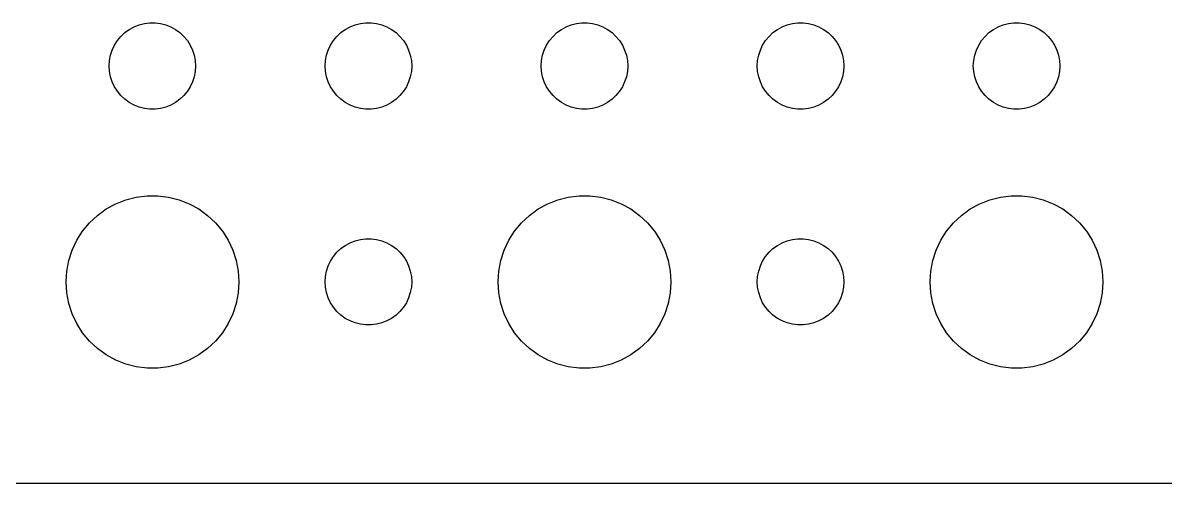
# Model space of a CAD drawing. Header units: metres. Extents: x -164 to 164, y -22 to 22.
# Drawn here: x -87 to -47.34, y -21.99 to -6 of the extents above; entities that cross this region are included whole.
import ezdxf

# ---------------------------------------------------------------- set-up
doc = ezdxf.new("R2010")
doc.units = ezdxf.units.M

msp = doc.modelspace()

# ---------------------------------------------------------------- linework, layer by layer
for p, q in [((-83.5934, -6.47318), (-83.4561, -6.34422)), ((-83.4561, -6.34422), (-83.3037, -6.23351)), ((-83.3037, -6.23351), (-83.1387, -6.14275)), ((-83.1387, -6.14275), (-82.9635, -6.07341)), ((-82.9635, -6.07341), (-82.7811, -6.02657)), ((-82.7811, -6.02657), (-82.5942, -6.00294)), ((-82.5942, -6.00294), (-82.4058, -6.00294)), ((-82.4058, -6.00294), (-82.2189, -6.02657)), ((-82.2189, -6.02657), (-82.0365, -6.07341)), ((-82.0365, -6.07341), (-81.8613, -6.14275)), ((-81.8613, -6.14275), (-81.6963, -6.23351)), ((-81.6963, -6.23351), (-81.5439, -6.34422)), ((-81.5439, -6.34422), (-81.4065, -6.47318)), ((-76.0934, -6.47318), (-75.9561, -6.34422)), ((-75.9561, -6.34422), (-75.8037, -6.23351)), ((-75.8037, -6.23351), (-75.6387, -6.14275)), ((-75.6387, -6.14275), (-75.4635, -6.07341)), ((-75.4635, -6.07341), (-75.2811, -6.02657)), ((-75.2811, -6.02657), (-75.0942, -6.00294)), ((-75.0942, -6.00294), (-74.9058, -6.00294)), ((-74.9058, -6.00294), (-74.7189, -6.02657)), ((-74.7189, -6.02657), (-74.5365, -6.07341)), ((-74.5365, -6.07341), (-74.3613, -6.14275)), ((-74.3613, -6.14275), (-74.1963, -6.23351)), ((-74.1963, -6.23351), (-74.0439, -6.34422)), ((-74.0439, -6.34422), (-73.9065, -6.47318)), ((-68.5934, -6.47318), (-68.4561, -6.34422)), ((-68.4561, -6.34422), (-68.3037, -6.23351)), ((-68.3037, -6.23351), (-68.1387, -6.14275)), ((-68.1387, -6.14275), (-67.9635, -6.07341)), ((-67.9635, -6.07341), (-67.7811, -6.02657)), ((-67.7811, -6.02657), (-67.5942, -6.00294)), ((-67.5942, -6.00294), (-67.4058, -6.00294)), ((-67.4058, -6.00294), (-67.2189, -6.02657)), ((-67.2189, -6.02657), (-67.0365, -6.07341)), ((-67.0365, -6.07341), (-66.8613, -6.14275)), ((-66.8613, -6.14275), (-66.6963, -6.23351)), ((-66.6963, -6.23351), (-66.5439, -6.34422)), ((-66.5439, -6.34422), (-66.4065, -6.47318)), ((-61.0934, -6.47318), (-60.9561, -6.34422)), ((-60.9561, -6.34422), (-60.8037, -6.23351)), ((-60.8037, -6.23351), (-60.6387, -6.14275)), ((-60.6387, -6.14275), (-60.4635, -6.07341)), ((-60.4635, -6.07341), (-60.2811, -6.02657)), ((-60.2811, -6.02657), (-60.0942, -6.00294)), ((-60.0942, -6.00294), (-59.9058, -6.00294)), ((-59.9058, -6.00294), (-59.7189, -6.02657)), ((-59.7189, -6.02657), (-59.5365, -6.07341)), ((-59.5365, -6.07341), (-59.3613, -6.14275)), ((-59.3613, -6.14275), (-59.1963, -6.23351)), ((-59.1963, -6.23351), (-59.0439, -6.34422)), ((-59.0439, -6.34422), (-58.9065, -6.47318)), ((-53.5934, -6.47318), (-53.4561, -6.34422)), ((-53.4561, -6.34422), (-53.3037, -6.23351)), ((-53.3037, -6.23351), (-53.1387, -6.14275)), ((-53.1387, -6.14275), (-52.9635, -6.07341)), ((-52.9635, -6.07341), (-52.7811, -6.02657)), ((-52.7811, -6.02657), (-52.5942, -6.00294)), ((-52.5942, -6.00294), (-52.4058, -6.00294)), ((-52.4058, -6.00294), (-52.2189, -6.02657)), ((-52.2189, -6.02657), (-52.0365, -6.07341)), ((-52.0365, -6.07341), (-51.8613, -6.14275)), ((-51.8613, -6.14275), (-51.6963, -6.23351)), ((-51.6963, -6.23351), (-51.5439, -6.34422)), ((-51.5439, -6.34422), (-51.4065, -6.47318)), ((-83.8145, -6.77736), (-83.7135, -6.61832)), ((-83.7135, -6.61832), (-83.5934, -6.47318)), ((-81.4065, -6.47318), (-81.2865, -6.61832)), ((-81.2865, -6.61832), (-81.1855, -6.77736)), ((-76.3145, -6.77736), (-76.2135, -6.61832)), ((-76.2135, -6.61832), (-76.0934, -6.47318)), ((-73.9065, -6.47318), (-73.7865, -6.61832)), ((-73.7865, -6.61832), (-73.6855, -6.77736)), ((-68.8145, -6.77736), (-68.7135, -6.61832)), ((-68.7135, -6.61832), (-68.5934, -6.47318)), ((-66.4065, -6.47318), (-66.2865, -6.61832)), ((-66.2865, -6.61832), (-66.1855, -6.77736)), ((-61.3145, -6.77736), (-61.2135, -6.61832)), ((-61.2135, -6.61832), (-61.0934, -6.47318)), ((-58.9065, -6.47318), (-58.7865, -6.61832)), ((-58.7865, -6.61832), (-58.6855, -6.77736)), ((-53.8145, -6.77736), (-53.7135, -6.61832)), ((-53.7135, -6.61832), (-53.5934, -6.47318)), ((-51.4065, -6.47318), (-51.2865, -6.61832)), ((-51.2865, -6.61832), (-51.1855, -6.77736)), ((-83.9882, -7.312), (-83.9529, -7.12695)), ((-83.9529, -7.12695), (-83.8947, -6.9478)), ((-83.8947, -6.9478), (-83.8145, -6.77736)), ((-81.1855, -6.77736), (-81.1053, -6.9478)), ((-81.1053, -6.9478), (-81.0471, -7.12695)), ((-81.0471, -7.12695), (-81.0118, -7.312)), ((-76.4882, -7.312), (-76.4529, -7.12695)), ((-76.4529, -7.12695), (-76.3947, -6.9478)), ((-76.3947, -6.9478), (-76.3145, -6.77736)), ((-73.6855, -6.77736), (-73.6053, -6.9478)), ((-73.6053, -6.9478), (-73.5471, -7.12695)), ((-73.5471, -7.12695), (-73.5118, -7.312)), ((-68.9882, -7.312), (-68.9529, -7.12695)), ((-68.9529, -7.12695), (-68.8947, -6.9478)), ((-68.8947, -6.9478), (-68.8145, -6.77736)), ((-66.1855, -6.77736), (-66.1053, -6.9478)), ((-66.1053, -6.9478), (-66.0471, -7.12695)), ((-66.0471, -7.12695), (-66.0118, -7.312)), ((-61.4882, -7.312), (-61.4529, -7.12695)), ((-61.4529, -7.12695), (-61.3947, -6.9478)), ((-61.3947, -6.9478), (-61.3145, -6.77736)), ((-58.6855, -6.77736), (-58.6053, -6.9478)), ((-58.6053, -6.9478), (-58.5471, -7.12695)), ((-58.5471, -7.12695), (-58.5118, -7.312)), ((-53.9882, -7.312), (-53.9529, -7.12695)), ((-53.9529, -7.12695), (-53.8947, -6.9478)), ((-53.8947, -6.9478), (-53.8145, -6.77736)), ((-51.1855, -6.77736), (-51.1053, -6.9478)), ((-51.1053, -6.9478), (-51.0471, -7.12695)), ((-51.0471, -7.12695), (-51.0118, -7.312)), ((-84, -7.5), (-83.9882, -7.312)), ((-83.9882, -7.68799), (-84, -7.5)), ((-81.0118, -7.312), (-81, -7.5)), ((-81, -7.5), (-81.0118, -7.68799)), ((-76.5, -7.5), (-76.4882, -7.312)), ((-76.4882, -7.68799), (-76.5, -7.5)), ((-73.5118, -7.312), (-73.5, -7.5)), ((-73.5, -7.5), (-73.5118, -7.68799)), ((-69, -7.5), (-68.9882, -7.312)), ((-68.9882, -7.68799), (-69, -7.5)), ((-66.0118, -7.312), (-66, -7.5)), ((-66, -7.5), (-66.0118, -7.68799)), ((-61.5, -7.5), (-61.4882, -7.312)), ((-61.4882, -7.68799), (-61.5, -7.5)), ((-58.5118, -7.312), (-58.5, -7.5)), ((-58.5, -7.5), (-58.5118, -7.68799)), ((-54, -7.5), (-53.9882, -7.312)), ((-53.9882, -7.68799), (-54, -7.5)), ((-51.0118, -7.312), (-51, -7.5)), ((-51, -7.5), (-51.0118, -7.68799)), ((-83.9529, -7.87303), (-83.9882, -7.68799)), ((-83.8947, -8.05219), (-83.9529, -7.87303)), ((-81.0471, -7.87303), (-81.1053, -8.05219)), ((-81.0118, -7.68799), (-81.0471, -7.87303)), ((-76.4529, -7.87303), (-76.4882, -7.68799)), ((-76.3947, -8.05219), (-76.4529, -7.87303)), ((-73.5471, -7.87303), (-73.6053, -8.05219)), ((-73.5118, -7.68799), (-73.5471, -7.87303)), ((-68.9529, -7.87303), (-68.9882, -7.68799)), ((-68.8947, -8.05219), (-68.9529, -7.87303)), ((-66.0471, -7.87303), (-66.1053, -8.05219)), ((-66.0118, -7.68799), (-66.0471, -7.87303)), ((-61.4529, -7.87303), (-61.4882, -7.68799)), ((-61.3947, -8.05219), (-61.4529, -7.87303)), ((-58.5471, -7.87303), (-58.6053, -8.05219)), ((-58.5118, -7.68799), (-58.5471, -7.87303)), ((-53.9529, -7.87303), (-53.9882, -7.68799)), ((-53.8947, -8.05219), (-53.9529, -7.87303)), ((-51.0471, -7.87303), (-51.1053, -8.05219)), ((-51.0118, -7.68799), (-51.0471, -7.87303)), ((-83.8145, -8.22263), (-83.8947, -8.05219)), ((-83.7135, -8.38167), (-83.8145, -8.22263)), ((-81.1855, -8.22263), (-81.2865, -8.38167)), ((-81.1053, -8.05219), (-81.1855, -8.22263)), ((-76.3145, -8.22263), (-76.3947, -8.05219)), ((-76.2135, -8.38167), (-76.3145, -8.22263)), ((-73.6855, -8.22263), (-73.7865, -8.38167)), ((-73.6053, -8.05219), (-73.6855, -8.22263)), ((-68.8145, -8.22263), (-68.8947, -8.05219)), ((-68.7135, -8.38167), (-68.8145, -8.22263)), ((-66.1855, -8.22263), (-66.2865, -8.38167)), ((-66.1053, -8.05219), (-66.1855, -8.22263)), ((-61.3145, -8.22263), (-61.3947, -8.05219)), ((-61.2135, -8.38167), (-61.3145, -8.22263)), ((-58.6855, -8.22263), (-58.7865, -8.38167)), ((-58.6053, -8.05219), (-58.6855, -8.22263)), ((-53.8145, -8.22263), (-53.8947, -8.05219)), ((-53.7135, -8.38167), (-53.8145, -8.22263)), ((-51.1855, -8.22263), (-51.2865, -8.38167)), ((-51.1053, -8.05219), (-51.1855, -8.22263)), ((-83.5934, -8.52681), (-83.7135, -8.38167)), ((-83.4561, -8.65576), (-83.5934, -8.52681)), ((-83.3037, -8.76648), (-83.4561, -8.65576)), ((-81.5439, -8.65576), (-81.6963, -8.76648)), ((-81.4065, -8.52681), (-81.5439, -8.65576)), ((-81.2865, -8.38167), (-81.4065, -8.52681)), ((-76.0934, -8.52681), (-76.2135, -8.38167)), ((-75.9561, -8.65576), (-76.0934, -8.52681)), ((-75.8037, -8.76648), (-75.9561, -8.65576)), ((-74.0439, -8.65576), (-74.1963, -8.76648)), ((-73.9065, -8.52681), (-74.0439, -8.65576)), ((-73.7865, -8.38167), (-73.9065, -8.52681)), ((-68.5934, -8.52681), (-68.7135, -8.38167)), ((-68.4561, -8.65576), (-68.5934, -8.52681)), ((-68.3037, -8.76648), (-68.4561, -8.65576)), ((-66.5439, -8.65576), (-66.6963, -8.76648)), ((-66.4065, -8.52681), (-66.5439, -8.65576)), ((-66.2865, -8.38167), (-66.4065, -8.52681)), ((-61.0934, -8.52681), (-61.2135, -8.38167)), ((-60.9561, -8.65576), (-61.0934, -8.52681)), ((-60.8037, -8.76648), (-60.9561, -8.65576)), ((-59.0439, -8.65576), (-59.1963, -8.76648)), ((-58.9065, -8.52681), (-59.0439, -8.65576)), ((-58.7865, -8.38167), (-58.9065, -8.52681)), ((-53.5934, -8.52681), (-53.7135, -8.38167)), ((-53.4561, -8.65576), (-53.5934, -8.52681)), ((-53.3037, -8.76648), (-53.4561, -8.65576)), ((-51.5439, -8.65576), (-51.6963, -8.76648)), ((-51.4065, -8.52681), (-51.5439, -8.65576)), ((-51.2865, -8.38167), (-51.4065, -8.52681)), ((-83.1387, -8.85724), (-83.3037, -8.76648)), ((-82.9635, -8.92657), (-83.1387, -8.85724)), ((-82.7811, -8.97342), (-82.9635, -8.92657)), ((-82.5942, -8.99704), (-82.7811, -8.97342)), ((-82.4058, -8.99704), (-82.5942, -8.99704)), ((-82.2189, -8.97342), (-82.4058, -8.99704)), ((-82.0365, -8.92657), (-82.2189, -8.97342)), ((-81.8613, -8.85724), (-82.0365, -8.92657)), ((-81.6963, -8.76648), (-81.8613, -8.85724)), ((-75.6387, -8.85724), (-75.8037, -8.76648)), ((-75.4635, -8.92657), (-75.6387, -8.85724)), ((-75.2811, -8.97342), (-75.4635, -8.92657)), ((-75.0942, -8.99704), (-75.2811, -8.97342)), ((-74.9058, -8.99704), (-75.0942, -8.99704)), ((-74.7189, -8.97342), (-74.9058, -8.99704)), ((-74.5365, -8.92657), (-74.7189, -8.97342)), ((-74.3613, -8.85724), (-74.5365, -8.92657)), ((-74.1963, -8.76648), (-74.3613, -8.85724)), ((-68.1387, -8.85724), (-68.3037, -8.76648)), ((-67.9635, -8.92657), (-68.1387, -8.85724)), ((-67.7811, -8.97342), (-67.9635, -8.92657)), ((-67.5942, -8.99704), (-67.7811, -8.97342)), ((-67.4058, -8.99704), (-67.5942, -8.99704)), ((-67.2189, -8.97342), (-67.4058, -8.99704)), ((-67.0365, -8.92657), (-67.2189, -8.97342)), ((-66.8613, -8.85724), (-67.0365, -8.92657)), ((-66.6963, -8.76648), (-66.8613, -8.85724)), ((-60.6387, -8.85724), (-60.8037, -8.76648)), ((-60.4635, -8.92657), (-60.6387, -8.85724)), ((-60.2811, -8.97342), (-60.4635, -8.92657)), ((-60.0942, -8.99704), (-60.2811, -8.97342)), ((-59.9058, -8.99704), (-60.0942, -8.99704)), ((-59.7189, -8.97342), (-59.9058, -8.99704)), ((-59.5365, -8.92657), (-59.7189, -8.97342)), ((-59.3613, -8.85724), (-59.5365, -8.92657)), ((-59.1963, -8.76648), (-59.3613, -8.85724)), ((-53.1387, -8.85724), (-53.3037, -8.76648)), ((-52.9635, -8.92657), (-53.1387, -8.85724)), ((-52.7811, -8.97342), (-52.9635, -8.92657)), ((-52.5942, -8.99704), (-52.7811, -8.97342)), ((-52.4058, -8.99704), (-52.5942, -8.99704)), ((-52.2189, -8.97342), (-52.4058, -8.99704)), ((-52.0365, -8.92657), (-52.2189, -8.97342)), ((-51.8613, -8.85724), (-52.0365, -8.92657)), ((-51.6963, -8.76648), (-51.8613, -8.85724)), ((-84.1075, -12.467), (-83.7773, -12.2855)), ((-83.7773, -12.2855), (-83.427, -12.1468)), ((-83.427, -12.1468), (-83.0621, -12.0531)), ((-83.0621, -12.0531), (-82.6884, -12.0059)), ((-82.6884, -12.0059), (-82.3116, -12.0059)), ((-82.3116, -12.0059), (-81.9379, -12.0531)), ((-81.9379, -12.0531), (-81.573, -12.1468)), ((-81.573, -12.1468), (-81.2227, -12.2855)), ((-81.2227, -12.2855), (-80.8925, -12.467)), ((-69.1075, -12.467), (-68.7773, -12.2855)), ((-68.7773, -12.2855), (-68.427, -12.1468)), ((-68.427, -12.1468), (-68.0621, -12.0531)), ((-68.0621, -12.0531), (-67.6884, -12.0059)), ((-67.6884, -12.0059), (-67.3116, -12.0059)), ((-67.3116, -12.0059), (-66.9379, -12.0531)), ((-66.9379, -12.0531), (-66.573, -12.1468)), ((-66.573, -12.1468), (-66.2227, -12.2855)), ((-66.2227, -12.2855), (-65.8925, -12.467)), ((-54.1075, -12.467), (-53.7773, -12.2855)), ((-53.7773, -12.2855), (-53.427, -12.1468)), ((-53.427, -12.1468), (-53.0621, -12.0531)), ((-53.0621, -12.0531), (-52.6884, -12.0059)), ((-52.6884, -12.0059), (-52.3116, -12.0059)), ((-52.3116, -12.0059), (-51.9379, -12.0531)), ((-51.9379, -12.0531), (-51.5729, -12.1468)), ((-51.5729, -12.1468), (-51.2227, -12.2855)), ((-51.2227, -12.2855), (-50.8925, -12.467)), ((-84.6869, -12.9464), (-84.4123, -12.6884)), ((-84.4123, -12.6884), (-84.1075, -12.467)), ((-80.8925, -12.467), (-80.5877, -12.6884)), ((-80.5877, -12.6884), (-80.3131, -12.9464)), ((-69.6869, -12.9464), (-69.4123, -12.6884)), ((-69.4123, -12.6884), (-69.1075, -12.467)), ((-65.8925, -12.467), (-65.5877, -12.6884)), ((-65.5877, -12.6884), (-65.3131, -12.9464)), ((-54.6869, -12.9464), (-54.4123, -12.6884)), ((-54.4123, -12.6884), (-54.1075, -12.467)), ((-50.8925, -12.467), (-50.5877, -12.6884)), ((-50.5877, -12.6884), (-50.3131, -12.9464)), ((-84.927, -13.2366), (-84.6869, -12.9464)), ((-80.3131, -12.9464), (-80.073, -13.2366)), ((-69.927, -13.2366), (-69.6869, -12.9464)), ((-65.3131, -12.9464), (-65.073, -13.2366)), ((-54.927, -13.2366), (-54.6869, -12.9464)), ((-50.3131, -12.9464), (-50.0729, -13.2366)), ((-85.1289, -13.5547), (-84.927, -13.2366)), ((-80.073, -13.2366), (-79.8711, -13.5547)), ((-70.1289, -13.5547), (-69.927, -13.2366)), ((-65.073, -13.2366), (-64.8711, -13.5547)), ((-55.1289, -13.5547), (-54.927, -13.2366)), ((-50.0729, -13.2366), (-49.8711, -13.5547)), ((-85.2893, -13.8956), (-85.1289, -13.5547)), ((-79.8711, -13.5547), (-79.7107, -13.8956)), ((-76.0934, -13.9732), (-75.9561, -13.8442)), ((-75.9561, -13.8442), (-75.8037, -13.7335)), ((-75.8037, -13.7335), (-75.6387, -13.6427)), ((-75.6387, -13.6427), (-75.4635, -13.5734)), ((-75.4635, -13.5734), (-75.2811, -13.5266)), ((-75.2811, -13.5266), (-75.0942, -13.5029)), ((-75.0942, -13.5029), (-74.9058, -13.5029)), ((-74.9058, -13.5029), (-74.7189, -13.5266)), ((-74.7189, -13.5266), (-74.5365, -13.5734)), ((-74.5365, -13.5734), (-74.3613, -13.6427)), ((-74.3613, -13.6427), (-74.1963, -13.7335)), ((-74.1963, -13.7335), (-74.0439, -13.8442)), ((-74.0439, -13.8442), (-73.9065, -13.9732)), ((-70.2893, -13.8956), (-70.1289, -13.5547)), ((-64.8711, -13.5547), (-64.7107, -13.8956)), ((-61.0934, -13.9732), (-60.9561, -13.8442)), ((-60.9561, -13.8442), (-60.8037, -13.7335)), ((-60.8037, -13.7335), (-60.6387, -13.6427)), ((-60.6387, -13.6427), (-60.4635, -13.5734)), ((-60.4635, -13.5734), (-60.2811, -13.5266)), ((-60.2811, -13.5266), (-60.0942, -13.5029)), ((-60.0942, -13.5029), (-59.9058, -13.5029)), ((-59.9058, -13.5029), (-59.7189, -13.5266)), ((-59.7189, -13.5266), (-59.5365, -13.5734)), ((-59.5365, -13.5734), (-59.3613, -13.6427)), ((-59.3613, -13.6427), (-59.1963, -13.7335)), ((-59.1963, -13.7335), (-59.0439, -13.8442)), ((-59.0439, -13.8442), (-58.9065, -13.9732)), ((-55.2893, -13.8956), (-55.1289, -13.5547)), ((-49.8711, -13.5547), (-49.7107, -13.8956)), ((-85.4763, -14.624), (-85.4057, -14.2539)), ((-85.4057, -14.2539), (-85.2893, -13.8956)), ((-79.7107, -13.8956), (-79.5943, -14.2539)), ((-79.5943, -14.2539), (-79.5237, -14.624)), ((-76.3947, -14.4478), (-76.3145, -14.2774)), ((-76.3145, -14.2774), (-76.2135, -14.1183)), ((-76.2135, -14.1183), (-76.0934, -13.9732)), ((-73.9065, -13.9732), (-73.7865, -14.1183)), ((-73.7865, -14.1183), (-73.6855, -14.2774)), ((-73.6855, -14.2774), (-73.6053, -14.4478)), ((-70.4763, -14.624), (-70.4057, -14.2539)), ((-70.4057, -14.2539), (-70.2893, -13.8956)), ((-64.7107, -13.8956), (-64.5943, -14.2539)), ((-64.5943, -14.2539), (-64.5237, -14.624)), ((-61.3947, -14.4478), (-61.3145, -14.2774)), ((-61.3145, -14.2774), (-61.2135, -14.1183)), ((-61.2135, -14.1183), (-61.0934, -13.9732)), ((-58.9065, -13.9732), (-58.7865, -14.1183)), ((-58.7865, -14.1183), (-58.6855, -14.2774)), ((-58.6855, -14.2774), (-58.6053, -14.4478)), ((-55.4763, -14.624), (-55.4057, -14.2539)), ((-55.4057, -14.2539), (-55.2893, -13.8956)), ((-49.7107, -13.8956), (-49.5942, -14.2539)), ((-49.5942, -14.2539), (-49.5237, -14.624)), ((-85.5, -15), (-85.4763, -14.624)), ((-79.5237, -14.624), (-79.5, -15)), ((-76.4882, -14.812), (-76.4529, -14.627)), ((-76.4529, -14.627), (-76.3947, -14.4478)), ((-73.6053, -14.4478), (-73.5471, -14.627)), ((-73.5471, -14.627), (-73.5118, -14.812)), ((-70.5, -15), (-70.4763, -14.624)), ((-64.5237, -14.624), (-64.5, -15)), ((-61.4882, -14.812), (-61.4529, -14.627)), ((-61.4529, -14.627), (-61.3947, -14.4478)), ((-58.6053, -14.4478), (-58.5471, -14.627)), ((-58.5471, -14.627), (-58.5118, -14.812)), ((-55.5, -15), (-55.4763, -14.624)), ((-49.5237, -14.624), (-49.5, -15)), ((-85.4763, -15.376), (-85.5, -15)), ((-79.5, -15), (-79.5237, -15.376)), ((-76.5, -15), (-76.4882, -14.812)), ((-76.4882, -15.188), (-76.5, -15)), ((-73.5118, -14.812), (-73.5, -15)), ((-73.5, -15), (-73.5118, -15.188)), ((-70.4763, -15.376), (-70.5, -15)), ((-64.5, -15), (-64.5237, -15.376)), ((-61.5, -15), (-61.4882, -14.812)), ((-61.4882, -15.188), (-61.5, -15)), ((-58.5118, -14.812), (-58.5, -15)), ((-58.5, -15), (-58.5118, -15.188)), ((-55.4763, -15.376), (-55.5, -15)), ((-49.5, -15), (-49.5237, -15.376)), ((-85.4057, -15.7461), (-85.4763, -15.376)), ((-79.5237, -15.376), (-79.5943, -15.7461)), ((-76.4529, -15.373), (-76.4882, -15.188)), ((-76.3947, -15.5522), (-76.4529, -15.373)), ((-73.5471, -15.373), (-73.6053, -15.5522)), ((-73.5118, -15.188), (-73.5471, -15.373)), ((-70.4057, -15.7461), (-70.4763, -15.376)), ((-64.5237, -15.376), (-64.5943, -15.7461)), ((-61.4529, -15.373), (-61.4882, -15.188)), ((-61.3947, -15.5522), (-61.4529, -15.373)), ((-58.5471, -15.373), (-58.6053, -15.5522)), ((-58.5118, -15.188), (-58.5471, -15.373)), ((-55.4057, -15.7461), (-55.4763, -15.376)), ((-49.5237, -15.376), (-49.5942, -15.7461)), ((-85.2893, -16.1044), (-85.4057, -15.7461)), ((-79.5943, -15.7461), (-79.7107, -16.1044)), ((-76.3145, -15.7226), (-76.3947, -15.5522)), ((-76.2135, -15.8817), (-76.3145, -15.7226)), ((-73.6855, -15.7226), (-73.7865, -15.8817)), ((-73.6053, -15.5522), (-73.6855, -15.7226)), ((-70.2893, -16.1044), (-70.4057, -15.7461)), ((-64.5943, -15.7461), (-64.7107, -16.1044)), ((-61.3145, -15.7226), (-61.3947, -15.5522)), ((-61.2135, -15.8817), (-61.3145, -15.7226)), ((-58.6855, -15.7226), (-58.7865, -15.8817)), ((-58.6053, -15.5522), (-58.6855, -15.7226)), ((-55.2893, -16.1044), (-55.4057, -15.7461)), ((-49.5942, -15.7461), (-49.7107, -16.1044)), ((-85.1289, -16.4453), (-85.2893, -16.1044)), ((-79.7107, -16.1044), (-79.8711, -16.4453)), ((-76.0934, -16.0268), (-76.2135, -15.8817)), ((-75.9561, -16.1558), (-76.0934, -16.0268)), ((-75.8037, -16.2665), (-75.9561, -16.1558)), ((-74.0439, -16.1558), (-74.1963, -16.2665)), ((-73.9065, -16.0268), (-74.0439, -16.1558)), ((-73.7865, -15.8817), (-73.9065, -16.0268)), ((-70.1289, -16.4453), (-70.2893, -16.1044)), ((-64.7107, -16.1044), (-64.8711, -16.4453)), ((-61.0934, -16.0268), (-61.2135, -15.8817)), ((-60.9561, -16.1558), (-61.0934, -16.0268)), ((-60.8037, -16.2665), (-60.9561, -16.1558)), ((-59.0439, -16.1558), (-59.1963, -16.2665)), ((-58.9065, -16.0268), (-59.0439, -16.1558)), ((-58.7865, -15.8817), (-58.9065, -16.0268)), ((-55.1289, -16.4453), (-55.2893, -16.1044)), ((-49.7107, -16.1044), (-49.8711, -16.4453)), ((-84.927, -16.7634), (-85.1289, -16.4453)), ((-79.8711, -16.4453), (-80.073, -16.7634)), ((-75.6387, -16.3572), (-75.8037, -16.2665)), ((-75.4635, -16.4266), (-75.6387, -16.3572)), ((-75.2811, -16.4734), (-75.4635, -16.4266)), ((-75.0942, -16.497), (-75.2811, -16.4734)), ((-74.9058, -16.497), (-75.0942, -16.497)), ((-74.7189, -16.4734), (-74.9058, -16.497)), ((-74.5365, -16.4266), (-74.7189, -16.4734)), ((-74.3613, -16.3572), (-74.5365, -16.4266)), ((-74.1963, -16.2665), (-74.3613, -16.3572)), ((-69.927, -16.7634), (-70.1289, -16.4453)), ((-64.8711, -16.4453), (-65.073, -16.7634)), ((-60.6387, -16.3572), (-60.8037, -16.2665)), ((-60.4635, -16.4266), (-60.6387, -16.3572)), ((-60.2811, -16.4734), (-60.4635, -16.4266)), ((-60.0942, -16.497), (-60.2811, -16.4734)), ((-59.9058, -16.497), (-60.0942, -16.497)), ((-59.7189, -16.4734), (-59.9058, -16.497)), ((-59.5365, -16.4266), (-59.7189, -16.4734)), ((-59.3613, -16.3572), (-59.5365, -16.4266)), ((-59.1963, -16.2665), (-59.3613, -16.3572)), ((-54.927, -16.7634), (-55.1289, -16.4453)), ((-49.8711, -16.4453), (-50.0729, -16.7634)), ((-84.6869, -17.0536), (-84.927, -16.7634)), ((-84.4123, -17.3115), (-84.6869, -17.0536)), ((-80.3131, -17.0536), (-80.5877, -17.3115)), ((-80.073, -16.7634), (-80.3131, -17.0536)), ((-69.6869, -17.0536), (-69.927, -16.7634)), ((-69.4123, -17.3115), (-69.6869, -17.0536)), ((-65.3131, -17.0536), (-65.5877, -17.3115)), ((-65.073, -16.7634), (-65.3131, -17.0536)), ((-54.6869, -17.0536), (-54.927, -16.7634)), ((-54.4123, -17.3115), (-54.6869, -17.0536)), ((-50.3131, -17.0536), (-50.5877, -17.3115)), ((-50.0729, -16.7634), (-50.3131, -17.0536)), ((-84.1075, -17.533), (-84.4123, -17.3115)), ((-80.5877, -17.3115), (-80.8925, -17.533)), ((-69.1075, -17.533), (-69.4123, -17.3115)), ((-65.5877, -17.3115), (-65.8925, -17.533)), ((-54.1075, -17.533), (-54.4123, -17.3115)), ((-50.5877, -17.3115), (-50.8925, -17.533)), ((-83.7773, -17.7145), (-84.1075, -17.533)), ((-83.427, -17.8532), (-83.7773, -17.7145)), ((-81.2227, -17.7145), (-81.573, -17.8532)), ((-80.8925, -17.533), (-81.2227, -17.7145)), ((-68.7773, -17.7145), (-69.1075, -17.533)), ((-68.427, -17.8532), (-68.7773, -17.7145)), ((-66.2227, -17.7145), (-66.573, -17.8532)), ((-65.8925, -17.533), (-66.2227, -17.7145)), ((-53.7773, -17.7145), (-54.1075, -17.533)), ((-53.427, -17.8532), (-53.7773, -17.7145)), ((-51.2227, -17.7145), (-51.5729, -17.8532)), ((-50.8925, -17.533), (-51.2227, -17.7145)), ((-83.0621, -17.9469), (-83.427, -17.8532)), ((-82.6884, -17.9941), (-83.0621, -17.9469)), ((-82.3116, -17.9941), (-82.6884, -17.9941)), ((-81.9379, -17.9469), (-82.3116, -17.9941)), ((-81.573, -17.8532), (-81.9379, -17.9469)), ((-68.0621, -17.9469), (-68.427, -17.8532)), ((-67.6884, -17.9941), (-68.0621, -17.9469)), ((-67.3116, -17.9941), (-67.6884, -17.9941)), ((-66.9379, -17.9469), (-67.3116, -17.9941)), ((-66.573, -17.8532), (-66.9379, -17.9469)), ((-53.0621, -17.9469), (-53.427, -17.8532)), ((-52.6884, -17.9941), (-53.0621, -17.9469)), ((-52.3116, -17.9941), (-52.6884, -17.9941)), ((-51.9379, -17.9469), (-52.3116, -17.9941)), ((-51.5729, -17.8532), (-51.9379, -17.9469)), ((-159.814, -21.9901), (159.814, -21.9901))]:
    msp.add_line(p, q)

doc.saveas('drawing.dxf')
